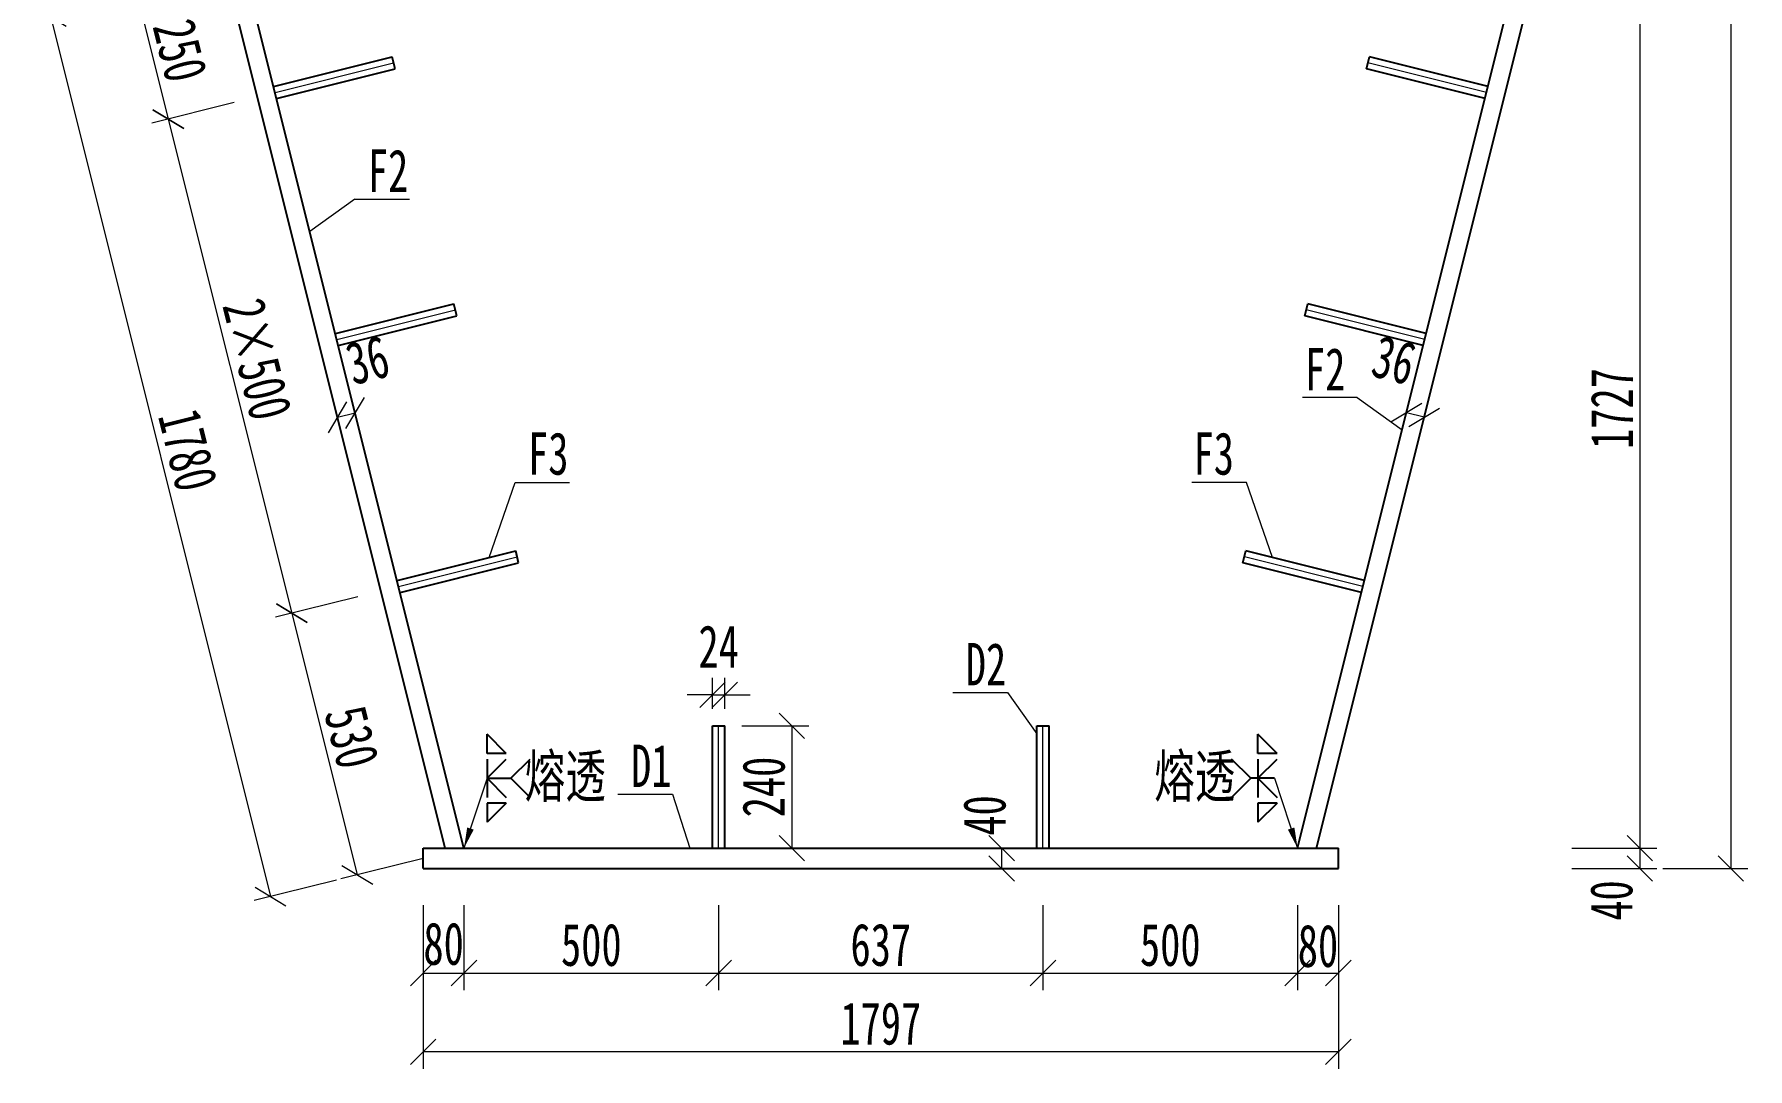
# Model space of a CAD drawing. Header units: millimetres. Extents: x -411717 to -116098, y 0 to 693159.
# Drawn here: x -192001 to -188636, y 361644 to 363675 of the extents above; entities that cross this region are included whole.
import ezdxf

# ---------------------------------------------------------------- set-up
doc = ezdxf.new("R2010")
doc.units = ezdxf.units.MM
doc.header["$LTSCALE"] = 2
doc.header["$PDMODE"] = 3
doc.header["$PDSIZE"] = -10
doc.layers.get('Defpoints').update_dxf_attribs({"color": 8, "lineweight": 9})
for name, color, linetype, lineweight in [('标注', 4, 'Continuous', 13), ('横隔板', 6, 'Continuous', 25), ('细实线', 4, 'Continuous', 15), ('钢板粗线', 1, 'Continuous', 25)]:
    doc.layers.add(name, color=color, linetype=linetype, lineweight=lineweight)
doc.layers.add('焊缝', color=7, linetype='Continuous')
doc.styles.add('111', font='仿宋_GB2312.ttf', dxfattribs={"width": 0.7})
doc.styles.get("Standard").update_dxf_attribs({"font": '仿宋_GB2312.ttf'})
doc.dimstyles.new('200', dxfattribs={"dimscale": 0, "dimtxt": 2.5, "dimasz": 1.5, "dimexe": 1, "dimexo": 1, "dimgap": 0.4, "dimtad": 1, "dimdec": 0, "dimdsep": 46, "dimtxsty": '111', "dimblk": 'OBLIQUE', "dimcen": 0, "dimclrd": 256, "dimclre": 256, "dimclrt": 256, "dimadec": 1, "dimazin": 2, "dimtfac": 1, "dimtdec": 0, "dimtmove": 2, "dimatfit": 3, "dimfxl": 4, "dimfxlon": 1, "dimtolj": 1, "dimlwd": -1, "dimlwe": -1, "dimarcsym": 0})

# ---------------------------------------------------------------- blocks, each defined once
blk = doc.blocks.new('24-240加劲 无过焊孔')
at = {"layer": 'Defpoints'}
blk.add_line((0, 0), (0, 240), dxfattribs=at)
at = {"layer": '钢板粗线'}
for p, q in [((-12, 0), (-12, 240)), ((-12, 240), (12, 240)), ((12, 0), (12, 240))]:
    blk.add_line(p, q, dxfattribs=at)
blk = doc.blocks.new('_Oblique')
at = {"color": 0, "linetype": 'ByBlock', "lineweight": -2}
blk.add_line((-0.5, -0.5), (0.5, 0.5), dxfattribs=at)
blk = doc.blocks.new('*D30')
at = {"layer": 'Defpoints', "color": 0, "transparency": 16777216}
for p in [(-191237.1, 362077), (-191157.1, 362077), (-191157.1, 361831.7)]:
    blk.add_point(p, dxfattribs=at)
at = {"layer": '标注', "transparency": 16777216}
for p, q in [((-191237.1, 361965), (-191237.1, 361798.3)), ((-191157.1, 361965), (-191157.1, 361798.3)), ((-191237.1, 361831.7), (-191157.1, 361831.7))]:
    blk.add_line(p, q, dxfattribs=at)
at = {"layer": '标注', "transparency": 16777216, "xscale": 49.99999999999987, "yscale": 49.99999999999987, "zscale": 49.99999999999987, "rotation": 180}
blk.add_blockref('_Oblique', (-191237.1, 361831.7), dxfattribs=at)
at = {"layer": '标注', "transparency": 16777216, "xscale": 49.99999999999987, "yscale": 49.99999999999987, "zscale": 49.99999999999987}
blk.add_blockref('_Oblique', (-191157.1, 361831.7), dxfattribs=at)
at = {"layer": '标注', "transparency": 16777216, "insert": (-191197.1, 361888.8), "char_height": 83.33, "attachment_point": 5, "style": '111'}
blk.add_mtext('\\A1;80', dxfattribs=at)
blk = doc.blocks.new('*D31')
at = {"layer": 'Defpoints', "color": 0, "transparency": 16777216}
for p in [(-190020.3, 362077), (-189520.3, 362077), (-189520.3, 361831.7)]:
    blk.add_point(p, dxfattribs=at)
at = {"layer": '标注', "transparency": 16777216}
for p, q in [((-190020.3, 361965), (-190020.3, 361798.3)), ((-189520.3, 361965), (-189520.3, 361798.3)), ((-190020.3, 361831.7), (-189520.3, 361831.7))]:
    blk.add_line(p, q, dxfattribs=at)
at = {"layer": '标注', "transparency": 16777216, "xscale": 49.99999999999987, "yscale": 49.99999999999987, "zscale": 49.99999999999987, "rotation": 180}
blk.add_blockref('_Oblique', (-190020.3, 361831.7), dxfattribs=at)
at = {"layer": '标注', "transparency": 16777216, "xscale": 49.99999999999987, "yscale": 49.99999999999987, "zscale": 49.99999999999987}
blk.add_blockref('_Oblique', (-189520.3, 361831.7), dxfattribs=at)
at = {"layer": '标注', "transparency": 16777216, "insert": (-189770.3, 361886.7), "char_height": 83.33, "attachment_point": 5, "style": '111'}
blk.add_mtext('\\A1;500', dxfattribs=at)
blk = doc.blocks.new('*D32')
at = {"layer": 'Defpoints', "color": 0, "transparency": 16777216}
for p in [(-189520.3, 362077), (-189440.3, 362077), (-189440.3, 361831.7)]:
    blk.add_point(p, dxfattribs=at)
at = {"layer": '标注', "transparency": 16777216}
for p, q in [((-189520.3, 361965), (-189520.3, 361798.3)), ((-189440.3, 361965), (-189440.3, 361798.3)), ((-189520.3, 361831.7), (-189440.3, 361831.7))]:
    blk.add_line(p, q, dxfattribs=at)
at = {"layer": '标注', "transparency": 16777216, "xscale": 49.99999999999987, "yscale": 49.99999999999987, "zscale": 49.99999999999987, "rotation": 180}
blk.add_blockref('_Oblique', (-189520.3, 361831.7), dxfattribs=at)
at = {"layer": '标注', "transparency": 16777216, "xscale": 49.99999999999987, "yscale": 49.99999999999987, "zscale": 49.99999999999987}
blk.add_blockref('_Oblique', (-189440.3, 361831.7), dxfattribs=at)
at = {"layer": '标注', "transparency": 16777216, "insert": (-189480.3, 361884.6), "char_height": 83.33, "attachment_point": 5, "style": '111'}
blk.add_mtext('\\A1;80', dxfattribs=at)
blk = doc.blocks.new('*D33')
at = {"layer": 'Defpoints', "color": 0, "transparency": 16777216}
for p in [(-191237.1, 362037), (-189440.3, 362037), (-191237.1, 361677.1)]:
    blk.add_point(p, dxfattribs=at)
at = {"layer": '标注', "transparency": 16777216}
for p, q in [((-191237.1, 361810.4), (-191237.1, 361643.7)), ((-189440.3, 361810.4), (-189440.3, 361643.7)), ((-189440.3, 361677.1), (-191237.1, 361677.1))]:
    blk.add_line(p, q, dxfattribs=at)
at = {"layer": '标注', "transparency": 16777216, "xscale": 49.99999999999987, "yscale": 49.99999999999987, "zscale": 49.99999999999987, "rotation": 180}
blk.add_blockref('_Oblique', (-191237.1, 361677.1), dxfattribs=at)
at = {"layer": '标注', "transparency": 16777216, "xscale": 49.99999999999987, "yscale": 49.99999999999987, "zscale": 49.99999999999987}
blk.add_blockref('_Oblique', (-189440.3, 361677.1), dxfattribs=at)
at = {"layer": '标注', "transparency": 16777216, "insert": (-190338.7, 361732.1), "char_height": 83.33, "attachment_point": 5, "style": '111'}
blk.add_mtext('\\A1;1797', dxfattribs=at)
blk = doc.blocks.new('*D49')
at = {"layer": 'Defpoints', "color": 0, "transparency": 16777216}
for p in [(-191370.7, 362931.6), (-191400.1, 362900.4), (-191365.1, 362909.1)]:
    blk.add_point(p, dxfattribs=at)
at = {"layer": '标注', "transparency": 16777216}
for p, q in [((-191405.7, 362922.9), (-191413.8, 362955.2)), ((-191370.7, 362931.6), (-191378.8, 362963.9)), ((-191405.7, 362922.9), (-191370.7, 362931.6))]:
    blk.add_line(p, q, dxfattribs=at)
at = {"layer": '标注', "transparency": 16777216, "xscale": 49.99999999999987, "yscale": 49.99999999999987, "zscale": 49.99999999999987}
for p, rotation in [((-191405.7, 362922.9), 194.0362434679153), ((-191370.7, 362931.6), 14.03624346791525)]:
    blk.add_blockref('_Oblique', p, dxfattribs=dict(at, rotation=rotation))
at = {"layer": '标注', "transparency": 16777216, "insert": (-191346.3, 363035.2), "char_height": 83.33, "attachment_point": 5, "rotation": 14.0362, "style": '111'}
blk.add_mtext('\\A1;36', dxfattribs=at)
blk = doc.blocks.new('*D50')
at = {"layer": 'Defpoints', "color": 0, "transparency": 16777216}
for p in [(-190171.4, 362077), (-190171.4, 362037), (-190101.4, 362037)]:
    blk.add_point(p, dxfattribs=at)
at = {"layer": '标注', "transparency": 16777216}
for p, q in [((-190138.1, 362077), (-190068.1, 362077)), ((-190101.4, 362077), (-190101.4, 362037)), ((-190138.1, 362037), (-190068.1, 362037))]:
    blk.add_line(p, q, dxfattribs=at)
at = {"layer": '标注', "transparency": 16777216, "xscale": 49.99999999999987, "yscale": 49.99999999999987, "zscale": 49.99999999999987}
for p, rotation in [((-190101.4, 362077), 90), ((-190101.4, 362037), 270)]:
    blk.add_blockref('_Oblique', p, dxfattribs=dict(at, rotation=rotation))
at = {"layer": '标注', "transparency": 16777216, "insert": (-190134.8, 362141.1), "char_height": 83.33, "attachment_point": 5, "rotation": 90, "style": '111'}
blk.add_mtext('\\A1;40', dxfattribs=at)
blk = doc.blocks.new('*D52')
at = {"layer": 'Defpoints', "color": 0, "transparency": 16777216}
for p in [(-189306.7, 362931.6), (-189312.3, 362909.1), (-189277.4, 362900.4)]:
    blk.add_point(p, dxfattribs=at)
at = {"layer": '标注', "transparency": 16777216}
for p, q in [((-189306.7, 362931.6), (-189298.6, 362963.9)), ((-189271.8, 362922.9), (-189263.7, 362955.2)), ((-189271.8, 362922.9), (-189306.7, 362931.6))]:
    blk.add_line(p, q, dxfattribs=at)
at = {"layer": '标注', "transparency": 16777216, "xscale": 49.99999999999987, "yscale": 49.99999999999987, "zscale": 49.99999999999987}
for p, rotation in [((-189306.7, 362931.6), 165.9637565320848), ((-189271.8, 362922.9), 345.9637565320847)]:
    blk.add_blockref('_Oblique', p, dxfattribs=dict(at, rotation=rotation))
at = {"layer": '标注', "transparency": 16777216, "insert": (-189331.2, 363035.2), "char_height": 83.33, "attachment_point": 5, "rotation": 345.9638, "style": '111'}
blk.add_mtext('\\A1;36', dxfattribs=at)
blk = doc.blocks.new('*D66')
at = {"layer": 'Defpoints', "color": 0, "transparency": 16777216}
for p in [(-190645.1, 362317), (-190645.1, 362077), (-190513.4, 362077)]:
    blk.add_point(p, dxfattribs=at)
at = {"layer": '标注', "transparency": 16777216}
for p, q in [((-190611.8, 362317), (-190480, 362317)), ((-190513.4, 362317), (-190513.4, 362077)), ((-190611.8, 362077), (-190480, 362077))]:
    blk.add_line(p, q, dxfattribs=at)
at = {"layer": '标注', "transparency": 16777216, "xscale": 49.99999999999987, "yscale": 49.99999999999987, "zscale": 49.99999999999987}
for p, rotation in [((-190513.4, 362317), 90), ((-190513.4, 362077), 270)]:
    blk.add_blockref('_Oblique', p, dxfattribs=dict(at, rotation=rotation))
at = {"layer": '标注', "transparency": 16777216, "insert": (-190568.4, 362197), "char_height": 83.33, "attachment_point": 5, "rotation": 90, "style": '111'}
blk.add_mtext('\\A1;240', dxfattribs=at)
blk = doc.blocks.new('*D67')
at = {"layer": 'Defpoints', "color": 0, "transparency": 16777216}
for p in [(-190645.1, 362377.9), (-190669.1, 362317), (-190645.1, 362317)]:
    blk.add_point(p, dxfattribs=at)
at = {"layer": '标注', "transparency": 16777216}
for p, q in [((-190669.1, 362350.3), (-190669.1, 362411.3)), ((-190645.1, 362350.3), (-190645.1, 362411.3)), ((-190669.1, 362377.9), (-190719.1, 362377.9)), ((-190669.1, 362377.9), (-190645.1, 362377.9)), ((-190645.1, 362377.9), (-190595.1, 362377.9))]:
    blk.add_line(p, q, dxfattribs=at)
at = {"layer": '标注', "transparency": 16777216, "xscale": 49.99999999999987, "yscale": 49.99999999999987, "zscale": 49.99999999999987}
blk.add_blockref('_Oblique', (-190669.1, 362377.9), dxfattribs=at)
at = {"layer": '标注', "transparency": 16777216, "xscale": 49.99999999999987, "yscale": 49.99999999999987, "zscale": 49.99999999999987, "rotation": 180}
blk.add_blockref('_Oblique', (-190645.1, 362377.9), dxfattribs=at)
at = {"layer": '标注', "transparency": 16777216, "insert": (-190657.1, 362472.9), "char_height": 83.33, "attachment_point": 5, "style": '111'}
blk.add_mtext('\\A1;24', dxfattribs=at)
blk = doc.blocks.new('*D465')
at = {"layer": 'Defpoints', "color": 0, "transparency": 16777216}
for p in [(-191588.7, 363803.5), (-191528.1, 363560.9), (-191737.7, 363508.5)]:
    blk.add_point(p, dxfattribs=at)
at = {"layer": '标注', "transparency": 16777216}
for p, q in [((-191669, 363783.4), (-191830.7, 363743)), ((-191798.3, 363751.1), (-191737.7, 363508.5)), ((-191608.3, 363540.9), (-191770, 363500.4))]:
    blk.add_line(p, q, dxfattribs=at)
at = {"layer": '标注', "transparency": 16777216, "xscale": 49.99999999999987, "yscale": 49.99999999999987, "zscale": 49.99999999999987}
for p, rotation in [((-191798.3, 363751.1), 104.0362434679232), ((-191737.7, 363508.5), 284.0362434679232)]:
    blk.add_blockref('_Oblique', p, dxfattribs=dict(at, rotation=rotation))
at = {"layer": '标注', "transparency": 16777216, "insert": (-191714.7, 363643.1), "char_height": 83.33, "attachment_point": 5, "rotation": 284.0362, "style": '111'}
blk.add_mtext('\\A1;250', dxfattribs=at)
blk = doc.blocks.new('*D466')
at = {"layer": 'Defpoints', "color": 0, "transparency": 16777216}
for p in [(-191528.1, 363560.9), (-191285.5, 362590.8), (-191495.2, 362538.4)]:
    blk.add_point(p, dxfattribs=at)
at = {"layer": '标注', "transparency": 16777216}
for p, q in [((-191608.3, 363540.9), (-191770, 363500.4)), ((-191737.7, 363508.5), (-191495.2, 362538.4)), ((-191365.8, 362570.7), (-191527.5, 362530.3))]:
    blk.add_line(p, q, dxfattribs=at)
at = {"layer": '标注', "transparency": 16777216, "xscale": 49.99999999999987, "yscale": 49.99999999999987, "zscale": 49.99999999999987}
for p, rotation in [((-191737.7, 363508.5), 104.0362434676959), ((-191495.2, 362538.4), 284.036243467696)]:
    blk.add_blockref('_Oblique', p, dxfattribs=dict(at, rotation=rotation))
at = {"layer": '标注', "transparency": 16777216, "insert": (-191563.1, 363036.8), "char_height": 83.33, "attachment_point": 5, "rotation": 284.0362, "style": '111'}
blk.add_mtext('\\A1;2×500', dxfattribs=at)
blk = doc.blocks.new('*D467')
at = {"layer": 'Defpoints', "color": 0, "transparency": 16777216}
for p in [(-191285.5, 362590.8), (-191157.1, 362077), (-191366.7, 362024.6)]:
    blk.add_point(p, dxfattribs=at)
at = {"layer": '标注', "transparency": 16777216}
for p, q in [((-191365.8, 362570.7), (-191527.5, 362530.3)), ((-191495.2, 362538.4), (-191366.7, 362024.6)), ((-191237.3, 362056.9), (-191399, 362016.5))]:
    blk.add_line(p, q, dxfattribs=at)
at = {"layer": '标注', "transparency": 16777216, "xscale": 49.99999999999987, "yscale": 49.99999999999987, "zscale": 49.99999999999987}
for p, rotation in [((-191495.2, 362538.4), 104.0362434684503), ((-191366.7, 362024.6), 284.0362434684503)]:
    blk.add_blockref('_Oblique', p, dxfattribs=dict(at, rotation=rotation))
at = {"layer": '标注', "transparency": 16777216, "insert": (-191377.6, 362294.8), "char_height": 83.33, "attachment_point": 5, "rotation": 284.0362, "style": '111'}
blk.add_mtext('\\A1;530', dxfattribs=at)
blk = doc.blocks.new('*D468')
at = {"layer": 'Defpoints', "color": 0, "transparency": 16777216}
for p in [(-189088.7, 363803.5), (-189520.3, 362077), (-188848.3, 362077)]:
    blk.add_point(p, dxfattribs=at)
at = {"layer": '标注', "transparency": 16777216}
for p, q in [((-188981.7, 363803.5), (-188815, 363803.5)), ((-188848.3, 363803.5), (-188848.3, 362077)), ((-188981.7, 362077), (-188815, 362077))]:
    blk.add_line(p, q, dxfattribs=at)
at = {"layer": '标注', "transparency": 16777216, "xscale": 49.99999999999987, "yscale": 49.99999999999987, "zscale": 49.99999999999987}
for p, rotation in [((-188848.3, 363803.5), 90), ((-188848.3, 362077), 270)]:
    blk.add_blockref('_Oblique', p, dxfattribs=dict(at, rotation=rotation))
at = {"layer": '标注', "transparency": 16777216, "insert": (-188903.3, 362940.2), "char_height": 83.33, "attachment_point": 5, "rotation": 90, "style": '111'}
blk.add_mtext('\\A1;1727', dxfattribs=at)
blk = doc.blocks.new('*D471')
at = {"layer": 'Defpoints', "color": 0, "transparency": 16777216}
for p in [(-189691.4, 362077), (-189691.4, 362037), (-188848.3, 362037)]:
    blk.add_point(p, dxfattribs=at)
at = {"layer": '标注', "transparency": 16777216}
for p, q in [((-188981.7, 362077), (-188815, 362077)), ((-188848.3, 362077), (-188848.3, 362037)), ((-188981.7, 362037), (-188815, 362037))]:
    blk.add_line(p, q, dxfattribs=at)
at = {"layer": '标注', "transparency": 16777216, "xscale": 49.99999999999987, "yscale": 49.99999999999987, "zscale": 49.99999999999987}
for p, rotation in [((-188848.3, 362077), 90), ((-188848.3, 362037), 270)]:
    blk.add_blockref('_Oblique', p, dxfattribs=dict(at, rotation=rotation))
at = {"layer": '标注', "transparency": 16777216, "insert": (-188903.9, 361974.1), "char_height": 83.33, "attachment_point": 5, "rotation": 90, "style": '111'}
blk.add_mtext('\\A1;40', dxfattribs=at)
blk = doc.blocks.new('*D472')
at = {"layer": 'Defpoints', "color": 0, "transparency": 16777216}
for p in [(-191588.7, 363803.5), (-191157.1, 362077), (-191536.9, 361982)]:
    blk.add_point(p, dxfattribs=at)
at = {"layer": '标注', "transparency": 16777216}
for p, q in [((-191839.2, 363740.8), (-192000.9, 363700.4)), ((-191968.5, 363708.5), (-191536.9, 361982)), ((-191407.5, 362014.3), (-191569.2, 361973.9))]:
    blk.add_line(p, q, dxfattribs=at)
at = {"layer": '标注', "transparency": 16777216, "xscale": 49.99999999999987, "yscale": 49.99999999999987, "zscale": 49.99999999999987}
for p, rotation in [((-191968.5, 363708.5), 104.0362434679269), ((-191536.9, 361982), 284.036243467927)]:
    blk.add_blockref('_Oblique', p, dxfattribs=dict(at, rotation=rotation))
at = {"layer": '标注', "transparency": 16777216, "insert": (-191699.3, 362858.6), "char_height": 83.33, "attachment_point": 5, "rotation": 284.0362, "style": '111'}
blk.add_mtext('\\A1;1780', dxfattribs=at)
blk = doc.blocks.new('*D518')
at = {"layer": 'Defpoints', "color": 0, "transparency": 16777216}
for p in [(-191157.1, 362077), (-190657.1, 362077), (-190657.1, 361831.7)]:
    blk.add_point(p, dxfattribs=at)
at = {"layer": '标注', "transparency": 16777216}
for p, q in [((-191157.1, 361965), (-191157.1, 361798.3)), ((-190657.1, 361965), (-190657.1, 361798.3)), ((-191157.1, 361831.7), (-190657.1, 361831.7))]:
    blk.add_line(p, q, dxfattribs=at)
at = {"layer": '标注', "transparency": 16777216, "xscale": 49.99999999999987, "yscale": 49.99999999999987, "zscale": 49.99999999999987, "rotation": 180}
blk.add_blockref('_Oblique', (-191157.1, 361831.7), dxfattribs=at)
at = {"layer": '标注', "transparency": 16777216, "xscale": 49.99999999999987, "yscale": 49.99999999999987, "zscale": 49.99999999999987}
blk.add_blockref('_Oblique', (-190657.1, 361831.7), dxfattribs=at)
at = {"layer": '标注', "transparency": 16777216, "insert": (-190907.1, 361886.7), "char_height": 83.33, "attachment_point": 5, "style": '111'}
blk.add_mtext('\\A1;500', dxfattribs=at)
blk = doc.blocks.new('*D519')
at = {"layer": 'Defpoints', "color": 0, "transparency": 16777216}
for p in [(-190657.1, 362077), (-190020.3, 362077), (-190020.3, 361831.7)]:
    blk.add_point(p, dxfattribs=at)
at = {"layer": '标注', "transparency": 16777216}
for p, q in [((-190657.1, 361965), (-190657.1, 361798.3)), ((-190020.3, 361965), (-190020.3, 361798.3)), ((-190657.1, 361831.7), (-190020.3, 361831.7))]:
    blk.add_line(p, q, dxfattribs=at)
at = {"layer": '标注', "transparency": 16777216, "xscale": 49.99999999999987, "yscale": 49.99999999999987, "zscale": 49.99999999999987, "rotation": 180}
blk.add_blockref('_Oblique', (-190657.1, 361831.7), dxfattribs=at)
at = {"layer": '标注', "transparency": 16777216, "xscale": 49.99999999999987, "yscale": 49.99999999999987, "zscale": 49.99999999999987}
blk.add_blockref('_Oblique', (-190020.3, 361831.7), dxfattribs=at)
at = {"layer": '标注', "transparency": 16777216, "insert": (-190338.7, 361886.7), "char_height": 83.33, "attachment_point": 5, "style": '111'}
blk.add_mtext('\\A1;637', dxfattribs=at)
blk = doc.blocks.new('*D855')
at = {"layer": 'Defpoints', "color": 0, "transparency": 16777216}
for p in [(-188848.3, 365570), (-188848.3, 362037), (-188669.8, 362037)]:
    blk.add_point(p, dxfattribs=at)
at = {"layer": '标注', "transparency": 16777216}
for p, q in [((-188803.1, 365570), (-188636.5, 365570)), ((-188669.8, 365570), (-188669.8, 362037)), ((-188803.1, 362037), (-188636.5, 362037))]:
    blk.add_line(p, q, dxfattribs=at)
at = {"layer": '标注', "transparency": 16777216, "xscale": 49.99999999999995, "yscale": 49.99999999999995, "zscale": 49.99999999999995}
for p, rotation in [((-188669.8, 365570), 90), ((-188669.8, 362037), 270)]:
    blk.add_blockref('_Oblique', p, dxfattribs=dict(at, rotation=rotation))
at = {"layer": '标注', "transparency": 16777216, "insert": (-188724.8, 363803.5), "char_height": 83.33, "attachment_point": 5, "rotation": 90, "style": '111'}
blk.add_mtext('\\A1;3533', dxfattribs=at)

msp = doc.modelspace()

# ---------------------------------------------------------------- linework, layer by layer
at = {"layer": '横隔板', "color": 2, "ltscale": 550}
for p, q in [((-191194.2, 362077), (-191625.8, 363803.5)), ((-191157.1, 362077), (-191588.7, 363803.5)), ((-189520.3, 362077), (-189088.7, 363803.5)), ((-189483.2, 362077), (-189051.6, 363803.5)), ((-191237.1, 362077), (-189440.3, 362077)), ((-191237.1, 362037), (-191237.1, 362077)), ((-189440.3, 362037), (-189440.3, 362077)), ((-191237.1, 362037), (-189440.3, 362037))]:
    msp.add_line(p, q, dxfattribs=at)
at = {"layer": '焊缝', "color": 4}
for p, q in [((-191074.1, 362262.6), (-191111.9, 362300.4)), ((-191111.9, 362262.6), (-191111.9, 362300.4)), ((-189560.7, 362262.6), (-189598.5, 362300.4)), ((-189598.5, 362262.6), (-189598.5, 362300.4)), ((-191074.1, 362262.6), (-191111.9, 362262.6)), ((-191111.9, 362214), (-191074.1, 362251.8)), ((-191111.9, 362251.8), (-191111.9, 362176.2)), ((-191065, 362214), (-191027.2, 362251.8)), ((-189612.4, 362214), (-189650.2, 362251.8)), ((-189560.7, 362262.6), (-189598.5, 362262.6)), ((-189598.5, 362214), (-189560.7, 362251.8)), ((-189598.5, 362251.8), (-189598.5, 362176.2)), ((-191111.9, 362214), (-191065, 362214)), ((-191111.9, 362214), (-191074.1, 362176.2)), ((-191065, 362214), (-191027.2, 362176.2)), ((-189612.4, 362214), (-189650.2, 362176.2)), ((-189565.5, 362214), (-189612.4, 362214)), ((-189598.5, 362214), (-189560.7, 362176.2)), ((-191074.1, 362165.4), (-191111.9, 362165.4)), ((-191111.9, 362165.4), (-191111.9, 362127.6)), ((-191074.1, 362165.4), (-191111.9, 362127.6)), ((-189560.7, 362165.4), (-189598.5, 362165.4)), ((-189598.5, 362165.4), (-189598.5, 362127.6)), ((-189560.7, 362165.4), (-189598.5, 362127.6))]:
    msp.add_line(p, q, dxfattribs=at)
for points in [[(-191138, 362113.3), (-191150.8, 362117.5), (-191157.1, 362077)], [(-189539.4, 362113.3), (-189526.6, 362117.5), (-189520.3, 362077)]]:
    msp.add_solid(points, dxfattribs=at)
at = {"layer": '细实线'}
for p, q in [((-191371.6, 363351.4), (-191459.8, 363287.9)), ((-191371.6, 363351.4), (-191264.3, 363351.4)), ((-189403.2, 362961.7), (-189510.5, 362961.7)), ((-189403.2, 362961.7), (-189315, 362898.2)), ((-191107.8, 362647.6), (-191056.9, 362794.8)), ((-191056.9, 362794.8), (-190949.7, 362794.8)), ((-189620.5, 362794.8), (-189727.8, 362794.8)), ((-189569.6, 362647.6), (-189620.5, 362794.8)), ((-190197.5, 362382.4), (-190090.2, 362382.4)), ((-190090.2, 362382.4), (-190032.3, 362301.2)), ((-191111.9, 362214), (-191157.1, 362077)), ((-189565.5, 362214), (-189520.3, 362077)), ((-190854.7, 362182.8), (-190747.4, 362182.8)), ((-190747.4, 362182.8), (-190713.8, 362077))]:
    msp.add_line(p, q, dxfattribs=at)

# ---------------------------------------------------------------- block references
at = {"layer": '标注', "xscale": -1, "rotation": 284.0362434680085}
for p in [(-191528.1, 363560.9), (-191406.8, 363075.8), (-191285.5, 362590.8)]:
    msp.add_blockref('24-240加劲 无过焊孔', p, dxfattribs=at)
at = {"layer": '标注', "rotation": 75.96375653199142}
for p in [(-189149.3, 363560.9), (-189270.6, 363075.8), (-189391.9, 362590.8)]:
    msp.add_blockref('24-240加劲 无过焊孔', p, dxfattribs=at)
at = {"layer": '标注'}
for p in [(-190657.1, 362077), (-190020.3, 362077)]:
    msp.add_blockref('24-240加劲 无过焊孔', p, dxfattribs=at)

# ---------------------------------------------------------------- texts
at = {"layer": '细实线', "width": 0.7}
for s, p in [('F2', (-191346, 363365.5)), ('F2', (-189505.8, 362975.8)), ('F3', (-191031.3, 362810.2)), ('F3', (-189724.6, 362810.2)), ('D2', (-190171.9, 362396.5)), ('D1', (-190829.1, 362196.9)), ('熔透', (-191037.8, 362176.9)), ('熔透', (-189801.7, 362176.9))]:
    msp.add_text(s, height=83.33, dxfattribs=at).set_placement(p)

# ---------------------------------------------------------------- dimensions: what is measured, and where the dimension line sits
at = {"layer": '标注'}
for base, p1, p2, override, picture, middle in [((-188669.8, 362037), (-188848.3, 365570), (-188848.3, 362037), {"dimscale": 33.333333, "dimadec": 3, "dimarcsym": 1}, '*D855', (-188724.8, 363803.5)), ((-188848.3325683, 362076.9538562), (-189088.7150057, 363803.4538562), (-189520.3400057, 362076.9538562), {"dimscale": 33.333333, "dimadec": 3, "dimarcsym": 1}, '*D468', (-188903.3325683, 362940.2038562)), ((-190513.4, 362077), (-190645.1, 362317), (-190645.1, 362077), {"dimscale": 33.333333, "dimarcsym": 1}, '*D66', (-190568.4, 362197))]:
    dim = msp.add_linear_dim(base=base, p1=p1, p2=p2, angle=90, dimstyle='200', override=override, dxfattribs=at)
    dim.commit()
    dim.dimension.update_dxf_attribs({"geometry": picture, "text_midpoint": middle})
for p1, p2, distance, override, picture, middle in [((-191588.7, 363803.5), (-191157.1, 362077), -391.5, {"dimscale": 33.333333, "dimadec": 3, "dimarcsym": 1}, '*D472', (-191699.3, 362858.6)), ((-191588.7, 363803.5), (-191528.1, 363560.9), -216.1, {"dimscale": 33.333333, "dimadec": 3, "dimarcsym": 1}, '*D465', (-191714.7, 363643.1)), ((-191285.5, 362590.8), (-191157.1, 362077), -216.1, {"dimscale": 33.333333, "dimadec": 3, "dimarcsym": 1}, '*D467', (-191377.6, 362294.8)), ((-190020.3, 362077), (-189520.3, 362077), -245.3, {"dimscale": 33.333333, "dimarcsym": 1}, '*D31', (-189770.3, 361886.7)), ((-189440.3, 362037), (-191237.1, 362037), 359.9, {"dimscale": 33.333333, "dimarcsym": 1}, '*D33', (-190338.7, 361732.1))]:
    dim = msp.add_aligned_dim(p1=p1, p2=p2, distance=distance, dimstyle='200', override=override, dxfattribs=at)
    dim.commit()
    dim.dimension.update_dxf_attribs({"geometry": picture, "text_midpoint": middle})
dim = msp.add_aligned_dim(p1=(-191528.1, 363560.9), p2=(-191285.5, 362590.8), distance=-216.1, text='2×500', dimstyle='200', override={"dimscale": 33.333333, "dimadec": 3, "dimarcsym": 1}, dxfattribs=at)
dim.commit()
dim.dimension.update_dxf_attribs({"geometry": '*D466', "text_midpoint": (-191563.1, 363036.8)})
for base, p1, p2, angle, override, picture, middle, dimtype in [((-191370.7, 362931.6), (-191400.1, 362900.4), (-191365.1, 362909.1), 14.0362, {"dimscale": 33.333333, "dimarcsym": 1}, '*D49', (-191346.3, 363035.2), 161), ((-189306.7, 362931.6), (-189277.4, 362900.4), (-189312.3, 362909.1), 165.9638, {"dimscale": 33.333333, "dimarcsym": 1}, '*D52', (-189331.2, 363035.2), 161), ((-190101.4, 362037), (-190171.4, 362077), (-190171.4, 362037), 270, {"dimscale": 33.333333, "dimarcsym": 1}, '*D50', (-190134.8, 362141.1), 161), ((-191157.1, 361831.7), (-191237.1, 362077), (-191157.1, 362077), 0, {"dimscale": 33.333333, "dimarcsym": 1}, '*D30', (-191197.1, 361888.8), 161), ((-188848.3, 362037), (-189691.4, 362077), (-189691.4, 362037), 90, {"dimscale": 33.333333, "dimadec": 3, "dimarcsym": 1}, '*D471', (-188903.9, 361974.1), 160), ((-189440.3, 361831.7), (-189520.3, 362077), (-189440.3, 362077), 0, {"dimscale": 33.333333, "dimarcsym": 1}, '*D32', (-189480.3, 361884.6), 161)]:
    dim = msp.add_linear_dim(base=base, p1=p1, p2=p2, angle=angle, dimstyle='200', override=override, dxfattribs=at)
    dim.commit()
    dim.dimension.update_dxf_attribs({"geometry": picture, "text_midpoint": middle, "dimtype": dimtype})
for base, p1, p2, override, picture, middle in [((-190645.1, 362377.9), (-190669.1, 362317), (-190645.1, 362317), {"dimscale": 33.333333, "dimarcsym": 1}, '*D67', (-190657.1, 362472.9)), ((-190657.1, 361831.7), (-191157.1, 362077), (-190657.1, 362077), {"dimscale": 33.333333, "dimadec": 3, "dimarcsym": 1}, '*D518', (-190907.1, 361886.7)), ((-190020.3, 361831.7), (-190657.1, 362077), (-190020.3, 362077), {"dimscale": 33.333333, "dimadec": 3, "dimarcsym": 1}, '*D519', (-190338.7, 361886.7))]:
    dim = msp.add_linear_dim(base=base, p1=p1, p2=p2, dimstyle='200', override=override, dxfattribs=at)
    dim.commit()
    dim.dimension.update_dxf_attribs({"geometry": picture, "text_midpoint": middle})

doc.saveas('drawing.dxf')
